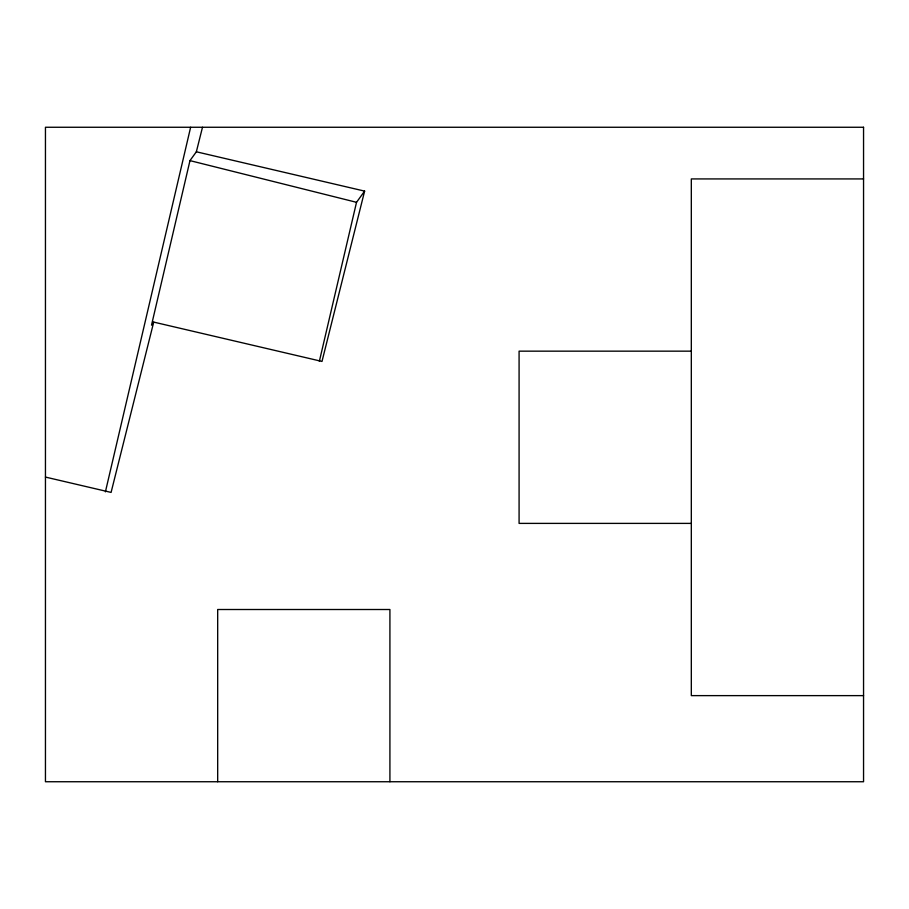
<?xml version="1.0" encoding="UTF-8"?>
<svg xmlns="http://www.w3.org/2000/svg" width="909" height="909" viewBox="0 0 909 909"><rect width="100%" height="100%" fill="white"/><g stroke="black" fill="none" stroke-linecap="round" stroke-linejoin="round"><path stroke-width="1.36" d="M105.41 491.849L190.629 127.26M189.97 160.62L151.508 325.161L153.723 322.104L321.991 361.43L364.623 191.117L196.355 151.792L189.97 160.62L356.521 202.309L364.623 191.117M319.354 361.327L356.521 202.309M153.723 322.104L111.091 492.417L45.45 477.077M196.355 151.792L202.491 127.26M863.55 178.925L691.317 178.925L691.317 695.624L863.55 695.624M691.317 351.158L519.084 351.158L519.084 523.391L691.317 523.391M389.916 781.74L389.916 609.507L217.683 609.507L217.683 781.74M863.55 127.26L45.45 127.26L45.45 781.74L863.55 781.74L863.55 127.26"/></g></svg>
